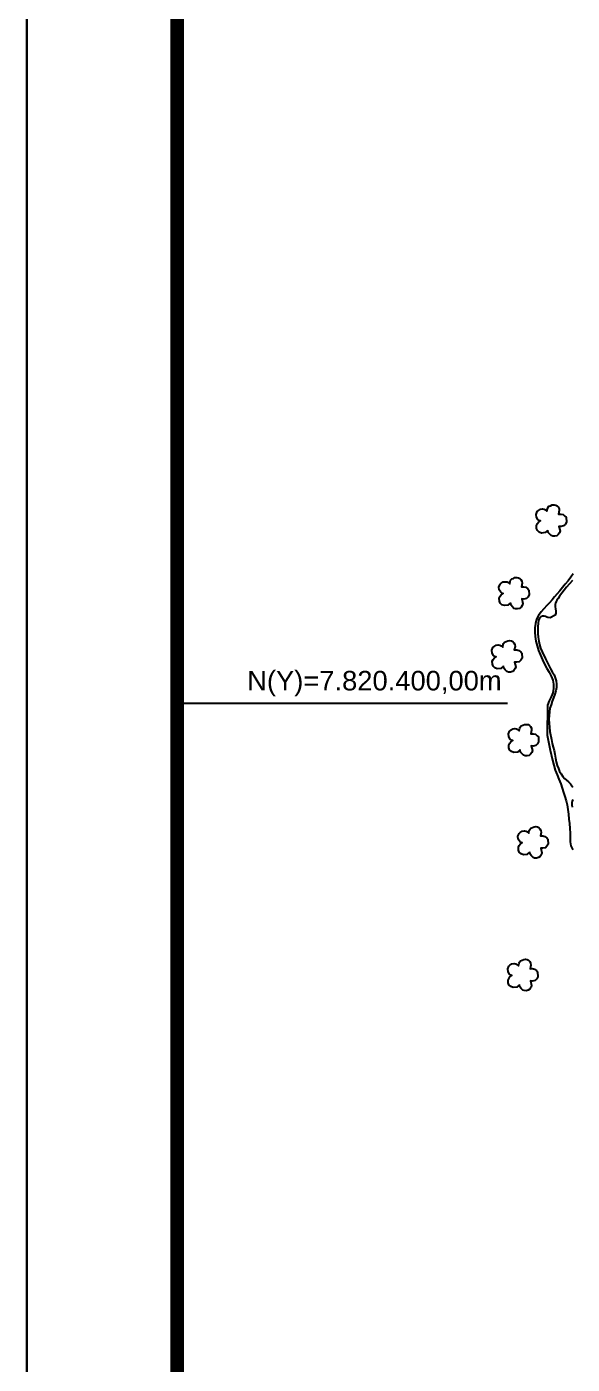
# Model space of a CAD drawing. Extents: x 728902 to 732052, y 7818439 to 7822894.
# Drawn here: x 728902 to 729446, y 7819741 to 7821075 of the extents above; entities that cross this region are included whole.
import ezdxf
from ezdxf.enums import TextEntityAlignment as Align

# ---------------------------------------------------------------- set-up
doc = ezdxf.new("R2010")
doc.units = 0
doc.header["$MEASUREMENT"] = 0
doc.linetypes.add('CONTINUO', pattern=[0])
doc.linetypes.add('LIN0', pattern=[0])
doc.layers.add('0114000205', color=1, linetype='Continuous', lineweight=25)
for name, color, linetype in [('0114000205009', 5, 'Continuous'), ('MALHA', 8, 'Continuous'), ('MARGEM', 5, 'Continuous'), ('MATO', 3, 'Continuous')]:
    doc.layers.add(name, color=color, linetype=linetype)
doc.styles.get("Standard").update_dxf_attribs({"font": 'arial.ttf'})

msp = doc.modelspace()

# ---------------------------------------------------------------- linework, layer by layer
at = {"layer": '0114000205'}
msp.add_lwpolyline([(729446.6, 7820529.2), (729444, 7820525.9), (729441.4, 7820522.5), (729438.6, 7820519), (729435.9, 7820515.7), (729433.2, 7820512.4), (729430.5, 7820509.4), (729428, 7820506.4), (729425.5, 7820503.4), (729422.9, 7820500.5), (729420.1, 7820497.6), (729417.3, 7820494.4), (729414.5, 7820491.3), (729412, 7820487.9), (729410, 7820484.1), (729408.9, 7820479.9), (729408.4, 7820475.6), (729408.3, 7820471.1), (729408.7, 7820466.7), (729409.4, 7820462.2), (729410.5, 7820457.6), (729412, 7820452.9), (729413.8, 7820448.2), (729415.8, 7820443.6), (729417.9, 7820439.2), (729420.2, 7820435), (729422.6, 7820431.1), (729424.7, 7820427.3), (729426.3, 7820423.4), (729427, 7820419.2), (729426.9, 7820415), (729426.1, 7820410.8), (729424.5, 7820406.7), (729422.5, 7820402.8), (729421, 7820398.4), (729420.7, 7820368.5), (729422.6, 7820358.3), (729423.7, 7820353.3), (729425.9, 7820343.4), (729427.2, 7820338.5), (729428.7, 7820333.6), (729430.5, 7820328.9), (729432.2, 7820324.4), (729434.1, 7820320), (729435.6, 7820315.7), (729437, 7820311.3), (729438.3, 7820307.2), (729439.5, 7820303), (729440.5, 7820298.9), (729441.7, 7820289.6), (729442.3, 7820284.8), (729442.8, 7820280.3), (729443.1, 7820275.5), (729443.4, 7820270.8), (729443.6, 7820262.2), (729444.3, 7820258), (729446.1, 7820254)], dxfattribs=at)
at = {"layer": '0114000205009'}
for points in [[(729445.7, 7820522.7), (729442.8, 7820519.2), (729439.9, 7820516.1), (729437.4, 7820512.9), (729435.1, 7820509.9), (729433, 7820507), (729431.4, 7820504.8), (729430.2, 7820503.1), (729429.5, 7820501.7), (729429, 7820500.2), (729428.7, 7820498.6), (729428.7, 7820496.5), (729429, 7820494.4), (729429.2, 7820492.1), (729429.1, 7820490), (729428.4, 7820488.2), (729423.5, 7820485.5), (729421.4, 7820485.7), (729420.3, 7820486.2), (729419.7, 7820486.6), (729419.1, 7820486.9), (729417.6, 7820487.2), (729415.9, 7820487.2), (729414.3, 7820486.4), (729413.1, 7820485.1), (729412.1, 7820482.9), (729411.6, 7820480), (729411.3, 7820476.6), (729411.2, 7820473.2), (729411.4, 7820469.7), (729411.7, 7820466.1), (729412.2, 7820462.3), (729412.9, 7820458.7), (729414.1, 7820455.1), (729415.6, 7820451.7), (729418.9, 7820444.5), (729420.6, 7820441.1), (729422.3, 7820437.8), (729424, 7820434.6), (729425.7, 7820431.5), (729427.4, 7820428.6), (729428.6, 7820425.7), (729429.6, 7820422.5), (729430, 7820419.3), (729429.9, 7820415.9), (729429.3, 7820412.6), (729428.2, 7820409.2), (729426.9, 7820405.8), (729425.7, 7820402.4), (729424.4, 7820398.8), (729423.4, 7820395.4), (729422.8, 7820391.7), (729422.6, 7820388), (729422.4, 7820384.2), (729422.5, 7820380.3), (729422.9, 7820376.3), (729423.4, 7820372.2), (729424.8, 7820364), (729425.6, 7820360.2), (729426.5, 7820356.6), (729427.5, 7820353.1), (729428.3, 7820349.4), (729429, 7820345.6), (729429.7, 7820341.8), (729430.7, 7820338.2), (729431.8, 7820335.1), (729432.9, 7820332.3), (729434.4, 7820329.7), (729436.1, 7820327.3), (729437.9, 7820325.2), (729439.9, 7820323.5), (729442, 7820321.8), (729443.9, 7820319.9), (729445.2, 7820318), (729446.2, 7820316.4)], [(729446, 7820304.2), (729445.5, 7820302.5), (729445.2, 7820300.8), (729445.3, 7820298.9), (729445.6, 7820296.7)]]:
    msp.add_lwpolyline(points, dxfattribs=at)
at = {"layer": 'MALHA'}
msp.add_lwpolyline([(729381.1, 7820400), (729051.9, 7820400)], dxfattribs=at)
at = {"layer": 'MARGEM', "color": 174, "linetype": 'LIN0'}
msp.add_line((728901.9, 7818438.5), (728901.9, 7822893.5), dxfattribs=at)
at = {"layer": 'MARGEM', "color": 174, "linetype": 'LIN0', "flags": 128}
msp.add_lwpolyline([(732051.9, 7818438.5), (732051.9, 7822893.5), (728901.9, 7822893.5), (728901.9, 7818438.5)], close=True, dxfattribs=at)
at = {"layer": 'MARGEM', "color": 174, "linetype": 'LIN0', "const_width": 13.6, "flags": 128}
msp.add_lwpolyline([(731901.9, 7818940.1), (731901.9, 7822743.5), (729051.9, 7822743.5), (729051.9, 7818940.1)], close=True, dxfattribs=at)
at = {"layer": 'MATO', "linetype": 'CONTINUO'}
for points in [[(729421.2, 7820572.7, 0), (729418.5, 7820570.4, 0), (729415, 7820570, 0), (729412.6, 7820571, 0), (729410.8, 7820572.7, 0), (729410.1, 7820574.7, 0), (729409.9, 7820577.6, 0), (729410.8, 7820579.4, 0), (729411.8, 7820580.7, 0), (729413.8, 7820582.1, 0), (729412.6, 7820582.5, 0), (729411.3, 7820583.5, 0), (729409.9, 7820585.8, 0), (729409.6, 7820588.6, 0), (729410.6, 7820591.4, 0), (729411.8, 7820592.5, 0), (729413.8, 7820593.7, 0), (729415.9, 7820594, 0), (729417.6, 7820593.7, 0), (729418.9, 7820593.1, 0), (729420.4, 7820591.8, 0), (729420.9, 7820594.3, 0), (729421.2, 7820595.3, 0), (729422.3, 7820596.7, 0), (729424, 7820597.3, 0), (729425.6, 7820598, 0), (729427.4, 7820598.2, 0), (729429.1, 7820597.9, 0), (729430.4, 7820597.2, 0), (729431.5, 7820596.1, 0), (729432.4, 7820594.3, 0), (729432.7, 7820592.4, 0), (729431.9, 7820588.8, 0), (729434.4, 7820588.9, 0), (729436.4, 7820588.4, 0), (729438.3, 7820586.9, 0), (729439.4, 7820585.7, 0), (729439.7, 7820580.8, 0), (729438.5, 7820578.7, 0), (729436.9, 7820577.2, 0), (729434.4, 7820576.5, 0), (729432.3, 7820576.7, 0), (729433.4, 7820572.2, 0), (729432.9, 7820570.3, 0), (729431.6, 7820568.5, 0), (729430.1, 7820567.3, 0), (729428.1, 7820566.8, 0), (729426.1, 7820566.9, 0), (729424.5, 7820567.4, 0), (729422.8, 7820569.1, 0), (729421.6, 7820570.6, 0), (729421.3, 7820573, 0)], [(729384.1, 7820500.3, 0), (729381.4, 7820498, 0), (729378, 7820497.6, 0), (729375.5, 7820498.5, 0), (729373.8, 7820500.2, 0), (729373.1, 7820502.2, 0), (729372.9, 7820505.1, 0), (729373.8, 7820506.9, 0), (729374.8, 7820508.3, 0), (729376.8, 7820509.6, 0), (729375.5, 7820510, 0), (729374.3, 7820511.1, 0), (729372.8, 7820513.4, 0), (729372.5, 7820516.1, 0), (729373.6, 7820519, 0), (729374.7, 7820520, 0), (729376.7, 7820521.2, 0), (729378.9, 7820521.5, 0), (729380.6, 7820521.3, 0), (729381.9, 7820520.7, 0), (729383.4, 7820519.3, 0), (729383.8, 7820521.8, 0), (729384.2, 7820522.9, 0), (729385.3, 7820524.2, 0), (729386.9, 7820524.8, 0), (729388.5, 7820525.6, 0), (729390.3, 7820525.7, 0), (729392, 7820525.5, 0), (729393.4, 7820524.7, 0), (729394.4, 7820523.6, 0), (729395.3, 7820521.9, 0), (729395.7, 7820519.9, 0), (729394.9, 7820516.4, 0), (729397.3, 7820516.4, 0), (729399.4, 7820515.9, 0), (729401.3, 7820514.4, 0), (729402.3, 7820513.2, 0), (729402.6, 7820508.3, 0), (729401.4, 7820506.2, 0), (729399.9, 7820504.7, 0), (729397.4, 7820504.1, 0), (729395.2, 7820504.3, 0), (729396.4, 7820499.7, 0), (729395.8, 7820497.8, 0), (729394.5, 7820496, 0), (729393.1, 7820494.8, 0), (729391.1, 7820494.3, 0), (729389, 7820494.5, 0), (729387.5, 7820494.9, 0), (729385.8, 7820496.6, 0), (729384.6, 7820498.1, 0), (729384.2, 7820500.5, 0)], [(729377, 7820437.2, 0), (729374.3, 7820435, 0), (729370.9, 7820434.6, 0), (729368.4, 7820435.5, 0), (729366.7, 7820437.2, 0), (729366, 7820439.2, 0), (729365.8, 7820442.1, 0), (729366.7, 7820443.9, 0), (729367.7, 7820445.3, 0), (729369.7, 7820446.6, 0), (729368.4, 7820447, 0), (729367.2, 7820448, 0), (729365.7, 7820450.3, 0), (729365.4, 7820453.1, 0), (729366.5, 7820456, 0), (729367.6, 7820457, 0), (729369.6, 7820458.2, 0), (729371.8, 7820458.5, 0), (729373.5, 7820458.3, 0), (729374.8, 7820457.6, 0), (729376.3, 7820456.3, 0), (729376.7, 7820458.8, 0), (729377.1, 7820459.8, 0), (729378.2, 7820461.2, 0), (729379.8, 7820461.8, 0), (729381.4, 7820462.5, 0), (729383.2, 7820462.7, 0), (729384.9, 7820462.5, 0), (729386.3, 7820461.7, 0), (729387.3, 7820460.6, 0), (729388.2, 7820458.8, 0), (729388.6, 7820456.9, 0), (729387.8, 7820453.4, 0), (729390.2, 7820453.4, 0), (729392.3, 7820452.9, 0), (729394.2, 7820451.4, 0), (729395.2, 7820450.2, 0), (729395.5, 7820445.3, 0), (729394.4, 7820443.2, 0), (729392.8, 7820441.7, 0), (729390.3, 7820441.1, 0), (729388.1, 7820441.3, 0), (729389.3, 7820436.7, 0), (729388.7, 7820434.8, 0), (729387.4, 7820433, 0), (729386, 7820431.8, 0), (729384, 7820431.3, 0), (729381.9, 7820431.4, 0), (729380.4, 7820431.9, 0), (729378.7, 7820433.6, 0), (729377.5, 7820435.1, 0), (729377.1, 7820437.5, 0)], [(729393.6, 7820353.7, 0), (729390.9, 7820351.5, 0), (729387.4, 7820351.1, 0), (729385, 7820352, 0), (729383.2, 7820353.7, 0), (729382.5, 7820355.7, 0), (729382.3, 7820358.6, 0), (729383.3, 7820360.4, 0), (729384.3, 7820361.8, 0), (729386.2, 7820363.1, 0), (729385, 7820363.5, 0), (729383.7, 7820364.5, 0), (729382.3, 7820366.8, 0), (729382, 7820369.6, 0), (729383.1, 7820372.5, 0), (729384.2, 7820373.5, 0), (729386.2, 7820374.7, 0), (729388.3, 7820375, 0), (729390, 7820374.8, 0), (729391.4, 7820374.1, 0), (729392.8, 7820372.8, 0), (729393.3, 7820375.3, 0), (729393.6, 7820376.3, 0), (729394.7, 7820377.7, 0), (729396.4, 7820378.3, 0), (729398, 7820379, 0), (729399.8, 7820379.2, 0), (729401.5, 7820379, 0), (729402.9, 7820378.2, 0), (729403.9, 7820377.1, 0), (729404.8, 7820375.4, 0), (729405.1, 7820373.4, 0), (729404.3, 7820369.9, 0), (729406.8, 7820369.9, 0), (729408.8, 7820369.4, 0), (729410.7, 7820367.9, 0), (729411.8, 7820366.7, 0), (729412.1, 7820361.8, 0), (729410.9, 7820359.7, 0), (729409.3, 7820358.2, 0), (729406.8, 7820357.6, 0), (729404.7, 7820357.8, 0), (729405.8, 7820353.2, 0), (729405.3, 7820351.3, 0), (729404, 7820349.5, 0), (729402.6, 7820348.3, 0), (729400.5, 7820347.8, 0), (729398.5, 7820347.9, 0), (729397, 7820348.4, 0), (729395.2, 7820350.1, 0), (729394, 7820351.6, 0), (729393.7, 7820354, 0)], [(729403.1, 7820251.7, 0), (729400.4, 7820249.5, 0), (729397, 7820249.1, 0), (729394.5, 7820250, 0), (729392.8, 7820251.7, 0), (729392.1, 7820253.7, 0), (729391.9, 7820256.6, 0), (729392.8, 7820258.4, 0), (729393.8, 7820259.8, 0), (729395.8, 7820261.1, 0), (729394.5, 7820261.5, 0), (729393.3, 7820262.5, 0), (729391.8, 7820264.8, 0), (729391.5, 7820267.6, 0), (729392.6, 7820270.4, 0), (729393.7, 7820271.5, 0), (729395.7, 7820272.7, 0), (729397.9, 7820273, 0), (729399.6, 7820272.8, 0), (729400.9, 7820272.1, 0), (729402.4, 7820270.8, 0), (729402.8, 7820273.3, 0), (729403.2, 7820274.3, 0), (729404.3, 7820275.7, 0), (729405.9, 7820276.3, 0), (729407.5, 7820277, 0), (729409.3, 7820277.2, 0), (729411, 7820277, 0), (729412.4, 7820276.2, 0), (729413.4, 7820275.1, 0), (729414.3, 7820273.3, 0), (729414.7, 7820271.4, 0), (729413.9, 7820267.9, 0), (729416.3, 7820267.9, 0), (729418.4, 7820267.4, 0), (729420.3, 7820265.9, 0), (729421.3, 7820264.7, 0), (729421.6, 7820259.8, 0), (729420.4, 7820257.7, 0), (729418.9, 7820256.2, 0), (729416.4, 7820255.6, 0), (729414.2, 7820255.7, 0), (729415.4, 7820251.2, 0), (729414.8, 7820249.3, 0), (729413.5, 7820247.5, 0), (729412.1, 7820246.3, 0), (729410, 7820245.8, 0), (729408, 7820245.9, 0), (729406.5, 7820246.4, 0), (729404.8, 7820248.1, 0), (729403.6, 7820249.6, 0), (729403.2, 7820252, 0)], [(729392.9, 7820119.4, 0), (729390.2, 7820117.1, 0), (729386.7, 7820116.7, 0), (729384.3, 7820117.7, 0), (729382.5, 7820119.4, 0), (729381.8, 7820121.3, 0), (729381.6, 7820124.2, 0), (729382.6, 7820126.1, 0), (729383.5, 7820127.4, 0), (729385.5, 7820128.8, 0), (729384.3, 7820129.2, 0), (729383, 7820130.2, 0), (729381.6, 7820132.5, 0), (729381.3, 7820135.3, 0), (729382.3, 7820138.1, 0), (729383.5, 7820139.1, 0), (729385.5, 7820140.4, 0), (729387.6, 7820140.7, 0), (729389.3, 7820140.4, 0), (729390.6, 7820139.8, 0), (729392.1, 7820138.5, 0), (729392.6, 7820141, 0), (729392.9, 7820142, 0), (729394, 7820143.4, 0), (729395.7, 7820144, 0), (729397.3, 7820144.7, 0), (729399.1, 7820144.9, 0), (729400.8, 7820144.6, 0), (729402.1, 7820143.9, 0), (729403.2, 7820142.8, 0), (729404.1, 7820141, 0), (729404.4, 7820139, 0), (729403.6, 7820135.5, 0), (729406.1, 7820135.6, 0), (729408.1, 7820135.1, 0), (729410, 7820133.6, 0), (729411.1, 7820132.3, 0), (729411.4, 7820127.5, 0), (729410.2, 7820125.3, 0), (729408.6, 7820123.9, 0), (729406.1, 7820123.2, 0), (729404, 7820123.4, 0), (729405.1, 7820118.9, 0), (729404.6, 7820117, 0), (729403.3, 7820115.1, 0), (729401.8, 7820114, 0), (729399.8, 7820113.5, 0), (729397.8, 7820113.6, 0), (729396.3, 7820114, 0), (729394.5, 7820115.7, 0), (729393.3, 7820117.3, 0), (729393, 7820119.6, 0)]]:
    msp.add_polyline3d(points, dxfattribs=at)

# ---------------------------------------------------------------- texts
at = {"layer": 'MALHA'}
msp.add_text('N(Y)=7.820.400,00m', height=19.5, dxfattribs=at).set_placement((729375.2, 7820422.8), align=Align.MIDDLE_RIGHT)

doc.saveas('drawing.dxf')
